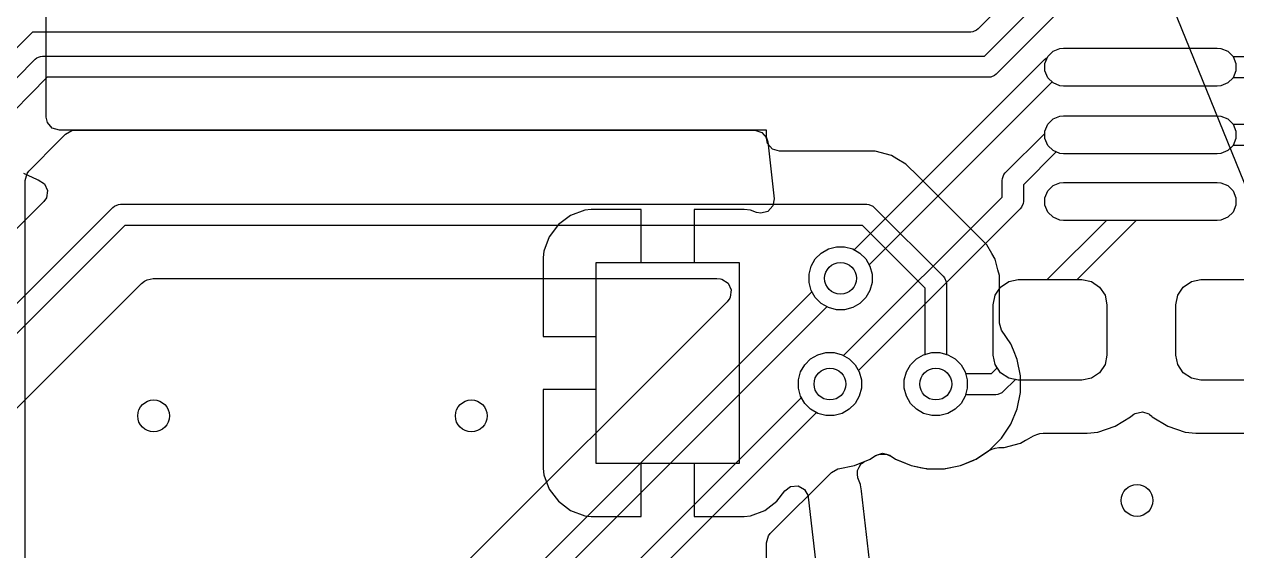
# Model space of a CAD drawing. Header units: millimetres. Extents: x 87.1 to 142.6, y -85.7 to -60.8.
# Drawn here: x 93.09 to 104.54, y -72.58 to -67.6 of the extents above; entities that cross this region are included whole.
import ezdxf

# ---------------------------------------------------------------- set-up
doc = ezdxf.new("R2010")
doc.units = ezdxf.units.MM
for name, color, linetype, true_color in [('B.Cu', 153, 'CONTINUOUS', 0x4d7fc4), ('F.Cu', 13, 'CONTINUOUS', 0xc83434), ('F.Mask', 201, 'CONTINUOUS', 0xd864ff), ('F.Paste', 253, 'CONTINUOUS', 0xb4a09a)]:
    doc.layers.add(name, color=color, linetype=linetype, true_color=true_color)

msp = doc.modelspace()

# ---------------------------------------------------------------- linework, layer by layer
at = {"layer": 'B.Cu', "linetype": 'CONTINUOUS'}
for p, q in [((93.3, -68.476), (93.3, -63.123387)), ((103.522576, -66.415515), (104.726724, -69.384287)), ((93.311206, -68.527511), (93.3, -68.476)), ((93.356961, -68.580315), (93.311206, -68.527511)), ((93.424, -68.6), (93.356961, -68.580315)), ((100.1, -68.6), (93.424, -68.6)), ((100.1, -68.6755), (100.1, -68.6)), ((100.111206, -68.727011), (100.1, -68.6755)), ((100.156961, -68.779815), (100.111206, -68.727011)), ((100.224, -68.7995), (100.156961, -68.779815)), ((100.96186, -68.7995), (100.224, -68.7995)), ((100.961876, -68.799499), (100.96186, -68.7995)), ((100.969472, -68.799499), (100.961876, -68.799499)), ((101.127586, -68.799499), (100.969472, -68.799499)), ((101.280314, -68.840423), (101.127586, -68.799499)), ((101.330429, -68.869358), (101.280314, -68.840423)), ((101.330433, -68.869359), (101.330429, -68.869358)), ((101.330433, -68.86936), (101.330433, -68.869359)), ((101.417245, -68.91948), (101.330433, -68.86936)), ((101.417246, -68.919481), (101.417245, -68.91948)), ((101.536117, -69.038352), (101.417246, -68.919481)), ((93.083668, -69.005569), (93.125532, -69.024688)), ((93.125532, -69.024688), (93.214541, -69.065338)), ((101.536119, -69.038355), (101.536117, -69.038352)), ((102.064374, -69.56661), (101.536119, -69.038355)), ((93.214541, -69.065338), (93.22341, -69.067942)), ((93.22341, -69.067942), (93.28219, -69.105714)), ((93.28219, -69.105714), (93.311217, -69.169268)), ((93.301276, -69.238427), (93.276161, -69.274601)), ((93.311217, -69.169268), (93.301276, -69.238427)), ((93.276161, -69.274601), (89.897947, -72.652815)), ((90.028078, -73.230499), (93.92929, -69.329289)), ((93.92929, -69.329289), (93.944443, -69.316852)), ((93.944443, -69.316852), (93.980491, -69.301921)), ((93.980491, -69.301921), (94, -69.3)), ((94, -69.3), (101.048529, -69.3)), ((101.048529, -69.3), (101.068038, -69.301921)), ((101.068038, -69.301921), (101.104086, -69.316853)), ((101.104086, -69.316853), (101.11924, -69.329289)), ((101.11924, -69.329289), (101.770711, -69.98076)), ((94.041421, -69.5), (90.1695, -73.371921)), ((101.007107, -69.5), (94.041421, -69.5)), ((101.6, -70.092893), (101.007107, -69.5)), ((102.064385, -69.56662), (102.064374, -69.56661)), ((102.068715, -69.57095), (102.064385, -69.56662)), ((102.068716, -69.570951), (102.068715, -69.57095)), ((102.18052, -69.682755), (102.068716, -69.570951)), ((100.617372, -69.761994), (100.685195, -69.722836)), ((100.685195, -69.722836), (100.760842, -69.702567)), ((100.760842, -69.702567), (100.839158, -69.702567)), ((100.839158, -69.702567), (100.914805, -69.722836)), ((100.914805, -69.722836), (100.982628, -69.761994)), ((102.228871, -69.766503), (102.18052, -69.682755)), ((100.522836, -69.885195), (100.561994, -69.817372)), ((100.561994, -69.817372), (100.617372, -69.761994)), ((100.982628, -69.761994), (101.038006, -69.817372)), ((101.038006, -69.817372), (101.077164, -69.885195)), ((102.259577, -69.819686), (102.228871, -69.766503)), ((102.286766, -69.921158), (102.259577, -69.819686)), ((100.502567, -69.960842), (100.522836, -69.885195)), ((101.077164, -69.885195), (101.097433, -69.960842)), ((102.300499, -69.972412), (102.286766, -69.921157)), ((102.286766, -69.921157), (102.286766, -69.921158)), ((90.746458, -73.502775), (94.199812, -70.049423)), ((94.199812, -70.049423), (94.228062, -70.028275)), ((94.228062, -70.028275), (94.251154, -70.015667)), ((94.251154, -70.015667), (94.310579, -70.0005)), ((94.310579, -70.0005), (99.633073, -70.0005)), ((99.633073, -70.0005), (99.667687, -70.005476)), ((99.667687, -70.005476), (99.668, -70.005521)), ((99.668, -70.005521), (99.678853, -70.008707)), ((99.678853, -70.008707), (99.737634, -70.046477)), ((99.737634, -70.046477), (99.766663, -70.110031)), ((100.502567, -70.039158), (100.502567, -69.960842)), ((100.522836, -70.114805), (100.502567, -70.039158)), ((101.097433, -70.039158), (101.077164, -70.114805)), ((101.097433, -69.960842), (101.097433, -70.039158)), ((101.770711, -69.98076), (101.783147, -69.995914)), ((101.783147, -69.995914), (101.798079, -70.031962)), ((101.798079, -70.031962), (101.8, -70.051471)), ((101.8, -70.051471), (101.8, -70.718869)), ((102.3005, -69.972416), (102.300499, -69.972412)), ((102.3005, -70.420234), (102.3005, -69.972416)), ((91.928078, -78.730499), (100.530499, -70.128078)), ((99.753538, -70.186167), (99.728422, -70.222342)), ((99.756723, -70.179192), (99.753538, -70.186167)), ((99.756724, -70.17919), (99.756723, -70.179192)), ((99.766663, -70.110031), (99.756724, -70.17919)), ((100.530499, -70.128078), (100.522836, -70.114805)), ((101.038006, -70.182628), (100.982628, -70.238006)), ((101.077164, -70.114805), (101.038006, -70.182628)), ((101.6, -70.718869), (101.6, -70.092893)), ((99.728422, -70.222342), (91.797946, -78.152817)), ((100.671921, -70.2695), (92.0695, -78.871921)), ((100.685195, -70.277164), (100.671921, -70.2695)), ((100.760842, -70.297433), (100.685195, -70.277164)), ((100.839158, -70.297433), (100.760842, -70.297433)), ((100.914805, -70.277164), (100.839158, -70.297433)), ((100.982628, -70.238006), (100.914805, -70.277164)), ((102.30052, -70.422447), (102.3005, -70.420234)), ((102.321398, -70.489125), (102.30052, -70.422447)), ((102.40939, -70.620814), (102.321398, -70.489125)), ((102.409397, -70.620827), (102.40939, -70.620814)), ((102.433165, -70.67821), (102.409397, -70.620827)), ((100.517372, -70.761994), (100.585195, -70.722836)), ((100.585195, -70.722836), (100.660842, -70.702567)), ((100.660842, -70.702567), (100.739158, -70.702567)), ((100.739158, -70.702567), (100.814805, -70.722836)), ((100.814805, -70.722836), (100.882628, -70.761994)), ((101.517372, -70.761994), (101.585195, -70.722836)), ((101.585195, -70.722836), (101.6, -70.718869)), ((101.8, -70.718869), (101.814805, -70.722836)), ((101.814805, -70.722836), (101.882628, -70.761994)), ((102.469737, -70.766503), (102.433165, -70.67821)), ((100.422836, -70.885195), (100.461994, -70.817372)), ((100.461994, -70.817372), (100.517372, -70.761994)), ((100.882628, -70.761994), (100.938006, -70.817372)), ((100.938006, -70.817372), (100.977164, -70.885195)), ((101.422836, -70.885195), (101.461994, -70.817372)), ((101.461994, -70.817372), (101.517372, -70.761994)), ((101.882628, -70.761994), (101.938006, -70.817372)), ((101.938006, -70.817372), (101.977164, -70.885195)), ((102.469738, -70.76651), (102.469737, -70.766503)), ((102.500499, -70.921153), (102.469738, -70.76651)), ((100.402567, -70.960842), (100.422836, -70.885195)), ((100.402567, -71.039158), (100.402567, -70.960842)), ((100.977164, -70.885195), (100.997433, -70.960842)), ((100.997433, -70.960842), (100.997433, -71.039158)), ((101.402567, -70.960842), (101.422836, -70.885195)), ((101.402567, -71.039158), (101.402567, -70.960842)), ((101.977164, -70.885195), (101.997433, -70.960842)), ((101.997433, -70.960842), (101.997433, -71.039158)), ((102.5005, -70.921155), (102.500499, -70.921153)), ((102.5005, -70.921158), (102.5005, -70.921155)), ((102.5005, -71.078842), (102.5005, -70.921158)), ((100.422836, -71.114805), (100.402567, -71.039158)), ((100.997433, -71.039158), (100.977164, -71.114805)), ((101.422836, -71.114805), (101.402567, -71.039158)), ((101.997433, -71.039158), (101.977164, -71.114805)), ((102.469737, -71.233497), (102.5005, -71.078842)), ((92.058578, -79.5), (100.430499, -71.128079)), ((100.430499, -71.128079), (100.422836, -71.114805)), ((100.938006, -71.182628), (100.882628, -71.238006)), ((100.977164, -71.114805), (100.938006, -71.182628)), ((101.461994, -71.182628), (101.422836, -71.114805)), ((101.517372, -71.238006), (101.461994, -71.182628)), ((101.938006, -71.182628), (101.882628, -71.238006)), ((101.977164, -71.114805), (101.938006, -71.182628)), ((100.57192, -71.2695), (92.170711, -79.670711)), ((100.585195, -71.277164), (100.57192, -71.2695)), ((100.660842, -71.297433), (100.585195, -71.277164)), ((100.739158, -71.297433), (100.660842, -71.297433)), ((100.814805, -71.277164), (100.739158, -71.297433)), ((100.882628, -71.238006), (100.814805, -71.277164)), ((101.585195, -71.277164), (101.517372, -71.238006)), ((101.660842, -71.297433), (101.585195, -71.277164)), ((101.739158, -71.297433), (101.660842, -71.297433)), ((101.814805, -71.277164), (101.739158, -71.297433)), ((101.882628, -71.238006), (101.814805, -71.277164)), ((102.409394, -71.379179), (102.469737, -71.233497)), ((102.321789, -71.510289), (102.409394, -71.379179)), ((102.210289, -71.621789), (102.321789, -71.510289)), ((101.079179, -71.709394), (101.13111, -71.674694)), ((101.13111, -71.674694), (101.197785, -71.653816)), ((101.197785, -71.653816), (101.265165, -71.6723)), ((101.265165, -71.6723), (101.268863, -71.674676)), ((101.268863, -71.674676), (101.320821, -71.709394)), ((102.079179, -71.709394), (102.210289, -71.621789)), ((100.778842, -71.8005), (100.933497, -71.769737)), ((100.933497, -71.769737), (101.079179, -71.709394)), ((101.320821, -71.709394), (101.320823, -71.709395)), ((101.320823, -71.709395), (101.320825, -71.709396)), ((101.320825, -71.709396), (101.466498, -71.769735)), ((101.466498, -71.769735), (101.466503, -71.769737)), ((101.466503, -71.769737), (101.621153, -71.800499)), ((101.778845, -71.800499), (101.933497, -71.769737)), ((101.933497, -71.769737), (102.079179, -71.709394)), ((100.136315, -72.41292), (100.714664, -71.834571)), ((100.714664, -71.834571), (100.775985, -71.801088)), ((100.775985, -71.801088), (100.778152, -71.800637)), ((100.778152, -71.800637), (100.778841, -71.8005)), ((100.778841, -71.8005), (100.778842, -71.8005)), ((101.621153, -71.800499), (101.621156, -71.8005)), ((101.621156, -71.8005), (101.621158, -71.8005)), ((101.621158, -71.8005), (101.778844, -71.8005)), ((101.778844, -71.8005), (101.778845, -71.800499)), ((100.1, -72.500597), (100.119685, -72.433558)), ((100.119685, -72.433558), (100.136315, -72.41292)), ((100.1, -74.076), (100.1, -72.500597))]:
    msp.add_line(p, q, dxfattribs=at)
at = {"layer": 'B.Cu'}
for centre in [(100.8, -70), (100.7, -71), (101.7, -71), (94.313415, -71.299999), (97.313415, -71.299999), (103.6, -72.1)]:
    msp.add_circle(centre, 0.15, dxfattribs=at)
at = {"layer": 'F.Cu', "linetype": 'CONTINUOUS'}
for p, q in [((102.844429, -66.898669), (102.100065, -67.643034)), ((102.158578, -67.9), (102.737716, -67.320861)), ((102.814959, -67.526462), (102.270711, -68.070711)), ((102.084911, -67.65547), (102.048863, -67.670402)), ((102.100065, -67.643034), (102.084911, -67.65547)), ((93.169098, -67.672323), (90.691967, -70.149454)), ((102.029354, -67.672323), (93.169098, -67.672323)), ((102.048863, -67.670402), (102.029354, -67.672323)), ((102.757335, -67.903497), (102.806997, -67.853835)), ((102.806997, -67.853835), (102.871884, -67.826959)), ((102.871884, -67.826959), (102.907, -67.8235)), ((102.907, -67.8235), (104.357, -67.8235)), ((104.357, -67.8235), (104.392116, -67.826959)), ((104.392116, -67.826959), (104.457003, -67.853835)), ((104.457003, -67.853835), (104.506665, -67.903497)), ((90.92876, -70.229823), (93.194446, -67.929823)), ((93.194446, -67.929823), (93.209506, -67.917272)), ((93.209506, -67.917272), (93.209859, -67.917122)), ((93.209859, -67.917122), (93.210129, -67.916853)), ((93.210129, -67.916853), (93.227818, -67.909525)), ((93.227818, -67.909525), (93.245441, -67.902071)), ((93.245441, -67.902071), (93.245821, -67.902068)), ((93.245821, -67.902068), (93.246177, -67.901921)), ((93.246177, -67.901921), (93.265686, -67.9)), ((93.265686, -67.9), (102.158578, -67.9)), ((100.928078, -69.730499), (102.725789, -67.93279)), ((102.725789, -67.93279), (102.740942, -67.920353)), ((102.740942, -67.920353), (102.752302, -67.915647)), ((102.752302, -67.915647), (102.757335, -67.903497)), ((104.506665, -67.903497), (104.506666, -67.9035)), ((104.506666, -67.9035), (104.705078, -67.9035)), ((93.307548, -68.1), (91.098927, -70.34207)), ((102.2, -68.1), (93.307548, -68.1)), ((102.219509, -68.098079), (102.2, -68.1)), ((102.255557, -68.083147), (102.219509, -68.098079)), ((102.270711, -68.070711), (102.255557, -68.083147)), ((104.506665, -68.103503), (104.457003, -68.153165)), ((104.506666, -68.1035), (104.506665, -68.103503)), ((104.7465, -68.1035), (104.506666, -68.1035)), ((102.797626, -68.143794), (101.0695, -69.871921)), ((102.806997, -68.153165), (102.797626, -68.143794)), ((102.871884, -68.180041), (102.806997, -68.153165)), ((102.907, -68.1835), (102.871884, -68.180041)), ((104.357, -68.1835), (102.907, -68.1835)), ((104.392116, -68.180041), (104.357, -68.1835)), ((104.457003, -68.153165), (104.392116, -68.180041)), ((102.806997, -68.493835), (102.871884, -68.466959)), ((102.871884, -68.466959), (102.907, -68.4635)), ((102.907, -68.4635), (104.357, -68.4635)), ((104.357, -68.4635), (104.392116, -68.466959)), ((104.392116, -68.466959), (104.457003, -68.493835)), ((102.730459, -68.608384), (102.757335, -68.543497)), ((102.757335, -68.543497), (102.806997, -68.493835)), ((104.457003, -68.493835), (104.506665, -68.543497)), ((104.506665, -68.543497), (104.506666, -68.5435)), ((104.506666, -68.5435), (104.940078, -68.5435)), ((93.135655, -68.98769), (93.426654, -68.692283)), ((93.426654, -68.692283), (93.480641, -68.63748)), ((93.480641, -68.63748), (93.541711, -68.603535)), ((93.541711, -68.603535), (93.568979, -68.6005)), ((93.568979, -68.6005), (99.989393, -68.6005)), ((99.989393, -68.6005), (100.056432, -68.620185)), ((100.056432, -68.620185), (100.102187, -68.672989)), ((100.102187, -68.672989), (100.112595, -68.710451)), ((102.356289, -69.003966), (102.730459, -68.629796)), ((102.730459, -68.629796), (102.730459, -68.608384)), ((100.112595, -68.710451), (100.173843, -69.247554)), ((102.837357, -68.80574), (102.527, -69.116098)), ((102.871884, -68.820041), (102.837357, -68.80574)), ((104.457003, -68.793165), (104.392116, -68.820041)), ((104.506665, -68.743503), (104.457003, -68.793165)), ((104.506666, -68.7435), (104.506665, -68.743503)), ((104.9815, -68.7435), (104.506666, -68.7435)), ((102.907, -68.8235), (102.871884, -68.820041)), ((104.357, -68.8235), (102.907, -68.8235)), ((104.392116, -68.820041), (104.357, -68.8235)), ((93.1, -69.074702), (93.119685, -69.007663)), ((93.119685, -69.007663), (93.135655, -68.98769)), ((102.328921, -69.055168), (102.343853, -69.01912)), ((102.343853, -69.01912), (102.356289, -69.003966)), ((93.1, -69.802155), (93.1, -69.074702)), ((102.327, -69.074677), (102.328921, -69.055168)), ((102.327, -69.231578), (102.327, -69.074677)), ((102.527, -69.116098), (102.527, -69.273)), ((102.757335, -69.173497), (102.806997, -69.123835)), ((102.806997, -69.123835), (102.871884, -69.096959)), ((102.871884, -69.096959), (102.907, -69.0935)), ((102.907, -69.0935), (104.357, -69.0935)), ((104.357, -69.0935), (104.392116, -69.096959)), ((104.392116, -69.096959), (104.457003, -69.123835)), ((104.457003, -69.123835), (104.506665, -69.173497)), ((100.173843, -69.247554), (100.16188, -69.316392)), ((100.828078, -70.730499), (102.327, -69.231578)), ((102.730459, -69.238384), (102.757335, -69.173497)), ((102.730459, -69.308616), (102.730459, -69.238384)), ((104.506665, -69.173497), (104.533541, -69.238384)), ((104.533541, -69.238384), (104.533541, -69.308616)), ((98.38522, -69.356403), (98.250513, -69.406645)), ((98.385227, -69.356401), (98.38522, -69.356403)), ((98.444755, -69.35), (98.385227, -69.356401)), ((98.9176, -69.35), (98.444755, -69.35)), ((98.9176, -69.85), (98.9176, -69.35)), ((99.890444, -69.35), (99.4176, -69.35)), ((99.4176, -69.35), (99.4176, -69.85)), ((99.949972, -69.356401), (99.890444, -69.35)), ((99.94998, -69.356403), (99.949972, -69.356401)), ((100.007308, -69.377785), (99.94998, -69.356403)), ((100.047014, -69.38555), (100.007308, -69.377785)), ((100.1146, -69.367835), (100.047014, -69.38555)), ((100.16188, -69.316392), (100.1146, -69.367835)), ((102.497711, -69.343711), (100.9695, -70.871921)), ((102.510147, -69.328557), (102.497711, -69.343711)), ((102.525079, -69.292509), (102.510147, -69.328557)), ((102.527, -69.273), (102.525079, -69.292509)), ((102.757335, -69.373503), (102.730459, -69.308616)), ((102.806997, -69.423165), (102.757335, -69.373503)), ((104.506665, -69.373503), (104.457003, -69.423165)), ((104.533541, -69.308616), (104.506665, -69.373503)), ((98.135409, -69.492812), (98.049249, -69.607906)), ((98.135412, -69.492809), (98.135409, -69.492812)), ((98.250506, -69.406649), (98.135412, -69.492809)), ((98.250513, -69.406645), (98.250506, -69.406649)), ((102.751578, -70.0125), (103.310578, -69.4535)), ((102.871884, -69.450041), (102.806997, -69.423165)), ((102.907, -69.4535), (102.871884, -69.450041)), ((103.310578, -69.4535), (102.907, -69.4535)), ((103.593422, -69.4535), (103.034422, -70.0125)), ((104.357, -69.4535), (103.593422, -69.4535)), ((104.392116, -69.450041), (104.357, -69.4535)), ((104.457003, -69.423165), (104.392116, -69.450041)), ((98.049245, -69.607913), (97.999003, -69.74262)), ((98.049249, -69.607906), (98.049245, -69.607913)), ((100.617372, -69.761994), (100.685195, -69.722836)), ((100.685195, -69.722836), (100.760842, -69.702567)), ((100.760842, -69.702567), (100.839158, -69.702567)), ((100.839158, -69.702567), (100.914805, -69.722836)), ((100.914805, -69.722836), (100.928078, -69.730499)), ((93.1, -71.797844), (93.1, -69.802155)), ((97.999001, -69.742627), (97.9926, -69.802155)), ((97.9926, -69.802155), (97.9926, -70.55)), ((97.999003, -69.74262), (97.999001, -69.742627)), ((100.522836, -69.885195), (100.561994, -69.817372)), ((100.561994, -69.817372), (100.617372, -69.761994)), ((98.4926, -70.55), (98.4926, -69.85)), ((98.4926, -69.85), (98.9176, -69.85)), ((99.4176, -69.85), (99.8426, -69.85)), ((99.8426, -69.85), (99.8426, -71.75)), ((100.502567, -69.960842), (100.522836, -69.885195)), ((101.0695, -69.871921), (101.077164, -69.885195)), ((101.077164, -69.885195), (101.097433, -69.960842)), ((100.502567, -70.039158), (100.502567, -69.960842)), ((100.522836, -70.114805), (100.502567, -70.039158)), ((101.097433, -70.039158), (101.077164, -70.114805)), ((101.097433, -69.960842), (101.097433, -70.039158)), ((102.311062, -70.082062), (102.388113, -70.030579)), ((102.388113, -70.030579), (102.479, -70.0125)), ((102.479, -70.0125), (102.751578, -70.0125)), ((103.034422, -70.0125), (103.079, -70.0125)), ((103.079, -70.0125), (103.169887, -70.030579)), ((103.169887, -70.030579), (103.246938, -70.082062)), ((104.036062, -70.082062), (104.113113, -70.030579)), ((104.113113, -70.030579), (104.204, -70.0125)), ((104.204, -70.0125), (104.804, -70.0125)), ((100.561994, -70.182628), (100.522836, -70.114805)), ((100.617372, -70.238006), (100.561994, -70.182628)), ((101.038006, -70.182628), (100.982628, -70.238006)), ((101.077164, -70.114805), (101.038006, -70.182628)), ((102.2415, -70.25), (102.259579, -70.159113)), ((102.259579, -70.159113), (102.311062, -70.082062)), ((103.246938, -70.082062), (103.298421, -70.159113)), ((103.298421, -70.159113), (103.3165, -70.25)), ((103.9665, -70.25), (103.984579, -70.159113)), ((103.984579, -70.159113), (104.036062, -70.082062)), ((100.685195, -70.277164), (100.617372, -70.238006)), ((100.760842, -70.297433), (100.685195, -70.277164)), ((100.839158, -70.297433), (100.760842, -70.297433)), ((100.914805, -70.277164), (100.839158, -70.297433)), ((100.982628, -70.238006), (100.914805, -70.277164)), ((102.2415, -70.725), (102.2415, -70.25)), ((103.3165, -70.25), (103.3165, -70.725)), ((103.9665, -70.725), (103.9665, -70.25)), ((97.9926, -70.55), (98.4926, -70.55)), ((100.517372, -70.761994), (100.585195, -70.722836)), ((100.585195, -70.722836), (100.660842, -70.702567)), ((100.660842, -70.702567), (100.739158, -70.702567)), ((100.739158, -70.702567), (100.814805, -70.722836)), ((100.814805, -70.722836), (100.828078, -70.730499)), ((101.517372, -70.761994), (101.585195, -70.722836)), ((101.585195, -70.722836), (101.660842, -70.702567)), ((101.660842, -70.702567), (101.739158, -70.702567)), ((101.739158, -70.702567), (101.814805, -70.722836)), ((101.814805, -70.722836), (101.882628, -70.761994)), ((102.259579, -70.815887), (102.2415, -70.725)), ((103.3165, -70.725), (103.298421, -70.815887)), ((103.984579, -70.815887), (103.9665, -70.725)), ((100.422836, -70.885195), (100.461994, -70.817372)), ((100.461994, -70.817372), (100.517372, -70.761994)), ((100.9695, -70.871921), (100.977164, -70.885195)), ((101.422836, -70.885195), (101.461994, -70.817372)), ((101.461994, -70.817372), (101.517372, -70.761994)), ((101.882628, -70.761994), (101.938006, -70.817372)), ((101.938006, -70.817372), (101.977164, -70.885195)), ((102.225078, -70.9), (102.27945, -70.845627)), ((102.27945, -70.845627), (102.259579, -70.815887)), ((103.298421, -70.815887), (103.246938, -70.892938)), ((104.036062, -70.892938), (103.984579, -70.815887)), ((100.402567, -70.960842), (100.422836, -70.885195)), ((100.402567, -71.039158), (100.402567, -70.960842)), ((100.977164, -70.885195), (100.997433, -70.960842)), ((100.997433, -70.960842), (100.997433, -71.039158)), ((101.402567, -70.960842), (101.422836, -70.885195)), ((101.402567, -71.039158), (101.402567, -70.960842)), ((101.977164, -70.885195), (101.981131, -70.9)), ((101.981131, -70.9), (102.225078, -70.9)), ((102.450992, -70.956928), (102.337211, -71.070711)), ((102.479, -70.9625), (102.450992, -70.956928)), ((103.079, -70.9625), (102.479, -70.9625)), ((103.169887, -70.944421), (103.079, -70.9625)), ((103.246938, -70.892938), (103.169887, -70.944421)), ((104.113113, -70.944421), (104.036062, -70.892938)), ((104.204, -70.9625), (104.113113, -70.944421)), ((104.804, -70.9625), (104.204, -70.9625)), ((98.4926, -71.05), (97.9926, -71.05)), ((97.9926, -71.05), (97.9926, -71.797844)), ((98.4926, -71.75), (98.4926, -71.05)), ((100.422836, -71.114805), (100.402567, -71.039158)), ((100.997433, -71.039158), (100.977164, -71.114805)), ((101.422836, -71.114805), (101.402567, -71.039158)), ((101.981131, -71.1), (101.977164, -71.114805)), ((102.2665, -71.1), (101.981131, -71.1)), ((102.286009, -71.098079), (102.2665, -71.1)), ((102.322057, -71.083147), (102.286009, -71.098079)), ((102.337211, -71.070711), (102.322057, -71.083147)), ((100.461994, -71.182628), (100.422836, -71.114805)), ((100.517372, -71.238006), (100.461994, -71.182628)), ((100.938006, -71.182628), (100.882628, -71.238006)), ((100.977164, -71.114805), (100.938006, -71.182628)), ((101.461994, -71.182628), (101.422836, -71.114805)), ((101.517372, -71.238006), (101.461994, -71.182628)), ((101.938006, -71.182628), (101.882628, -71.238006)), ((101.977164, -71.114805), (101.938006, -71.182628)), ((100.585195, -71.277164), (100.517372, -71.238006)), ((100.660842, -71.297433), (100.585195, -71.277164)), ((100.739158, -71.297433), (100.660842, -71.297433)), ((100.814805, -71.277164), (100.739158, -71.297433)), ((100.882628, -71.238006), (100.814805, -71.277164)), ((101.585195, -71.277164), (101.517372, -71.238006)), ((101.660842, -71.297433), (101.585195, -71.277164)), ((101.739158, -71.297433), (101.660842, -71.297433)), ((101.814805, -71.277164), (101.739158, -71.297433)), ((101.882628, -71.238006), (101.814805, -71.277164)), ((103.393016, -71.398408), (103.53985, -71.30784)), ((103.53985, -71.30784), (103.541215, -71.306474)), ((103.541215, -71.306474), (103.569464, -71.285327)), ((103.569464, -71.285327), (103.583188, -71.277833)), ((103.583188, -71.277833), (103.651446, -71.262982)), ((103.651446, -71.262982), (103.653256, -71.263111)), ((103.653256, -71.263111), (103.711453, -71.282477)), ((103.711453, -71.282477), (103.717971, -71.286666)), ((103.717971, -71.286666), (103.738606, -71.303296)), ((103.738606, -71.303296), (103.74315, -71.30784)), ((103.74315, -71.30784), (103.889984, -71.398408)), ((103.229253, -71.452674), (103.393016, -71.398408)), ((103.889984, -71.398408), (104.053747, -71.452674)), ((102.345557, -71.600501), (102.498285, -71.559577)), ((102.498285, -71.559577), (102.548404, -71.530639)), ((102.548404, -71.530639), (102.556864, -71.525755)), ((102.556864, -71.525755), (102.622662, -71.487767)), ((102.622662, -71.487767), (102.652551, -71.475387)), ((102.652551, -71.475387), (102.683025, -71.467222)), ((102.683025, -71.467222), (102.715114, -71.462999)), ((102.715114, -71.462999), (103.12817, -71.462999)), ((103.12817, -71.462999), (103.128176, -71.462999)), ((103.128176, -71.462999), (103.229253, -71.452674)), ((104.053747, -71.452674), (104.154823, -71.463)), ((104.154823, -71.463), (104.853176, -71.462999)), ((101.131922, -71.677117), (101.148118, -71.669368)), ((101.148118, -71.669368), (101.163042, -71.664694)), ((101.163042, -71.664694), (101.232889, -71.663446)), ((101.232889, -71.663446), (101.246025, -71.667049)), ((101.246025, -71.667049), (101.282112, -71.683529)), ((102.099674, -71.695699), (102.19606, -71.631296)), ((102.19606, -71.631296), (102.227883, -71.616072)), ((102.227883, -71.616072), (102.251804, -71.608582)), ((102.251804, -71.608582), (102.259526, -71.606165)), ((102.259526, -71.606165), (102.296575, -71.600501)), ((102.296575, -71.600501), (102.345554, -71.600501)), ((102.345554, -71.600501), (102.345557, -71.600501)), ((98.9176, -71.75), (98.4926, -71.75)), ((98.9176, -72.25), (98.9176, -71.75)), ((99.8426, -71.75), (99.4176, -71.75)), ((99.4176, -71.75), (99.4176, -72.25)), ((100.959382, -71.815195), (100.97615, -71.785452)), ((100.97615, -71.785452), (100.992498, -71.755514)), ((100.992498, -71.755514), (100.993408, -71.754842)), ((100.993408, -71.754842), (100.993696, -71.754332)), ((100.993696, -71.754332), (100.997435, -71.751869)), ((100.997435, -71.751869), (101.022235, -71.733567)), ((101.022235, -71.733567), (101.027362, -71.730857)), ((101.027362, -71.730857), (101.079179, -71.709394)), ((101.079179, -71.709394), (101.121601, -71.681047)), ((101.121601, -71.681047), (101.127233, -71.678071)), ((101.127233, -71.678071), (101.131922, -71.677117)), ((101.282112, -71.683529), (101.320821, -71.709394)), ((101.320821, -71.709394), (101.320823, -71.709395)), ((101.320823, -71.709395), (101.320825, -71.709396)), ((101.320825, -71.709396), (101.358823, -71.725135)), ((101.358823, -71.725135), (101.466503, -71.769737)), ((101.466503, -71.769737), (101.466505, -71.769737)), ((101.466505, -71.769737), (101.46651, -71.769739)), ((101.46651, -71.769739), (101.568175, -71.789961)), ((101.568175, -71.789961), (101.585967, -71.7935)), ((101.790814, -71.798118), (101.933497, -71.769737)), ((101.933497, -71.769737), (102.051133, -71.721011)), ((102.051133, -71.721011), (102.079172, -71.709397)), ((102.079172, -71.709396), (102.079179, -71.709394)), ((102.079172, -71.709397), (102.079172, -71.709396)), ((102.079179, -71.709394), (102.079182, -71.709391)), ((102.079182, -71.709391), (102.081495, -71.708434)), ((102.081495, -71.708434), (102.081496, -71.708433)), ((102.081496, -71.708433), (102.09079, -71.704584)), ((102.09079, -71.704584), (102.099674, -71.695699)), ((93.1, -75.772155), (93.1, -71.797844)), ((97.9926, -71.797844), (97.999001, -71.857372)), ((97.999001, -71.857372), (97.999003, -71.857379)), ((97.999003, -71.857379), (98.049245, -71.992086)), ((100.959013, -71.816838), (100.959432, -71.816069)), ((100.961448, -71.850899), (100.959013, -71.816838)), ((100.959432, -71.816069), (100.959382, -71.815195)), ((100.96342, -71.884948), (100.961448, -71.850899)), ((100.963934, -71.885655), (100.96342, -71.884948)), ((100.963996, -71.886528), (100.963934, -71.885655)), ((100.98755, -71.949679), (100.963996, -71.886528)), ((101.585967, -71.7935), (101.607956, -71.797874)), ((101.607956, -71.797874), (101.613512, -71.798979)), ((101.613512, -71.798979), (101.616247, -71.799703)), ((101.616247, -71.799703), (101.621155, -71.8005)), ((101.621155, -71.8005), (101.778844, -71.8005)), ((101.778844, -71.8005), (101.782964, -71.8005)), ((101.782964, -71.8005), (101.790814, -71.798118)), ((98.049245, -71.992086), (98.049249, -71.992093)), ((98.049249, -71.992093), (98.135409, -72.107187)), ((100.199786, -72.10719), (100.273167, -72.009168)), ((100.273167, -72.009168), (100.329101, -71.967297)), ((100.329101, -71.967297), (100.398793, -71.962313)), ((100.398793, -71.962313), (100.460116, -71.995798)), ((100.460116, -71.995798), (100.4936, -72.057122)), ((100.992323, -71.974623), (100.98755, -71.949679)), ((100.994359, -71.986931), (100.992323, -71.974623)), ((100.997881, -72.012157), (100.994359, -71.986931)), ((101.283891, -74.520251), (100.997881, -72.012157)), ((98.135409, -72.107187), (98.135412, -72.10719)), ((98.135412, -72.10719), (98.250506, -72.19335)), ((100.084693, -72.19335), (100.199786, -72.10719)), ((100.4936, -72.057122), (100.495636, -72.06943)), ((100.495636, -72.06943), (101.123702, -77.577091)), ((98.250506, -72.19335), (98.250513, -72.193354)), ((98.250513, -72.193354), (98.38522, -72.243596)), ((98.38522, -72.243596), (98.385227, -72.243598)), ((98.385227, -72.243598), (98.444755, -72.249999)), ((99.890444, -72.249999), (99.949972, -72.243598)), ((99.949972, -72.243598), (99.949979, -72.243596)), ((99.949979, -72.243596), (100.084686, -72.193354)), ((100.084686, -72.193354), (100.084693, -72.19335)), ((98.444755, -72.249999), (98.444772, -72.25)), ((98.444772, -72.25), (98.9176, -72.25)), ((99.4176, -72.25), (99.890428, -72.25)), ((99.890428, -72.25), (99.890444, -72.249999))]:
    msp.add_line(p, q, dxfattribs=at)
at = {"layer": 'F.Cu'}
for centre in [(100.8, -70), (100.7, -71), (101.7, -71), (94.313415, -71.299999), (97.313415, -71.299999), (103.6, -72.1)]:
    msp.add_circle(centre, 0.15, dxfattribs=at)
at = {"layer": 'F.Mask', "linetype": 'CONTINUOUS'}
for p, q in [((102.757335, -67.903497), (102.806997, -67.853835)), ((102.806997, -67.853835), (102.871884, -67.826959)), ((102.871884, -67.826959), (102.907, -67.8235)), ((102.907, -67.8235), (104.357, -67.8235)), ((104.357, -67.8235), (104.392116, -67.826959)), ((104.392116, -67.826959), (104.457003, -67.853835)), ((104.457003, -67.853835), (104.506665, -67.903497)), ((102.730459, -67.968384), (102.757335, -67.903497)), ((102.730459, -68.038616), (102.730459, -67.968384)), ((104.506665, -67.903497), (104.533541, -67.968384)), ((104.533541, -67.968384), (104.533541, -68.038616)), ((102.757335, -68.103503), (102.730459, -68.038616)), ((102.806997, -68.153165), (102.757335, -68.103503)), ((104.506665, -68.103503), (104.457003, -68.153165)), ((104.533541, -68.038616), (104.506665, -68.103503)), ((102.871884, -68.180041), (102.806997, -68.153165)), ((102.907, -68.1835), (102.871884, -68.180041)), ((104.357, -68.1835), (102.907, -68.1835)), ((104.392116, -68.180041), (104.357, -68.1835)), ((104.457003, -68.153165), (104.392116, -68.180041)), ((102.806997, -68.493835), (102.871884, -68.466959)), ((102.871884, -68.466959), (102.907, -68.4635)), ((102.907, -68.4635), (104.357, -68.4635)), ((104.357, -68.4635), (104.392116, -68.466959)), ((104.392116, -68.466959), (104.457003, -68.493835)), ((102.730459, -68.608384), (102.757335, -68.543497)), ((102.757335, -68.543497), (102.806997, -68.493835)), ((104.457003, -68.493835), (104.506665, -68.543497)), ((104.506665, -68.543497), (104.533541, -68.608384)), ((102.730459, -68.678616), (102.730459, -68.608384)), ((102.757335, -68.743503), (102.730459, -68.678616)), ((104.533541, -68.678616), (104.506665, -68.743503)), ((104.533541, -68.608384), (104.533541, -68.678616)), ((102.806997, -68.793165), (102.757335, -68.743503)), ((102.871884, -68.820041), (102.806997, -68.793165)), ((104.457003, -68.793165), (104.392116, -68.820041)), ((104.506665, -68.743503), (104.457003, -68.793165)), ((102.907, -68.8235), (102.871884, -68.820041)), ((104.357, -68.8235), (102.907, -68.8235)), ((104.392116, -68.820041), (104.357, -68.8235)), ((102.757335, -69.173497), (102.806997, -69.123835)), ((102.806997, -69.123835), (102.871884, -69.096959)), ((102.871884, -69.096959), (102.907, -69.0935)), ((102.907, -69.0935), (104.357, -69.0935)), ((104.357, -69.0935), (104.392116, -69.096959)), ((104.392116, -69.096959), (104.457003, -69.123835)), ((104.457003, -69.123835), (104.506665, -69.173497)), ((102.730459, -69.238384), (102.757335, -69.173497)), ((102.730459, -69.308616), (102.730459, -69.238384)), ((104.506665, -69.173497), (104.533541, -69.238384)), ((104.533541, -69.238384), (104.533541, -69.308616)), ((102.757335, -69.373503), (102.730459, -69.308616)), ((102.806997, -69.423165), (102.757335, -69.373503)), ((104.506665, -69.373503), (104.457003, -69.423165)), ((104.533541, -69.308616), (104.506665, -69.373503)), ((102.871884, -69.450041), (102.806997, -69.423165)), ((102.907, -69.4535), (102.871884, -69.450041)), ((104.357, -69.4535), (102.907, -69.4535)), ((104.392116, -69.450041), (104.357, -69.4535)), ((104.457003, -69.423165), (104.392116, -69.450041)), ((98.4926, -71.75), (98.4926, -69.85)), ((98.4926, -69.85), (99.8426, -69.85)), ((99.8426, -69.85), (99.8426, -71.75)), ((102.311062, -70.082062), (102.388113, -70.030579)), ((102.388113, -70.030579), (102.479, -70.0125)), ((102.479, -70.0125), (103.079, -70.0125)), ((103.079, -70.0125), (103.169887, -70.030579)), ((103.169887, -70.030579), (103.246938, -70.082062)), ((104.036062, -70.082062), (104.113113, -70.030579)), ((104.113113, -70.030579), (104.204, -70.0125)), ((104.204, -70.0125), (104.804, -70.0125)), ((102.2415, -70.25), (102.259579, -70.159113)), ((102.259579, -70.159113), (102.311062, -70.082062)), ((103.246938, -70.082062), (103.298421, -70.159113)), ((103.298421, -70.159113), (103.3165, -70.25)), ((103.9665, -70.25), (103.984579, -70.159113)), ((103.984579, -70.159113), (104.036062, -70.082062)), ((102.2415, -70.725), (102.2415, -70.25)), ((103.3165, -70.25), (103.3165, -70.725)), ((103.9665, -70.725), (103.9665, -70.25)), ((102.259579, -70.815887), (102.2415, -70.725)), ((103.3165, -70.725), (103.298421, -70.815887)), ((103.984579, -70.815887), (103.9665, -70.725)), ((102.311062, -70.892938), (102.259579, -70.815887)), ((103.298421, -70.815887), (103.246938, -70.892938)), ((104.036062, -70.892938), (103.984579, -70.815887)), ((102.388113, -70.944421), (102.311062, -70.892938)), ((102.479, -70.9625), (102.388113, -70.944421)), ((103.079, -70.9625), (102.479, -70.9625)), ((103.169887, -70.944421), (103.079, -70.9625)), ((103.246938, -70.892938), (103.169887, -70.944421)), ((104.113113, -70.944421), (104.036062, -70.892938)), ((104.204, -70.9625), (104.113113, -70.944421)), ((104.804, -70.9625), (104.204, -70.9625)), ((99.8426, -71.75), (98.4926, -71.75))]:
    msp.add_line(p, q, dxfattribs=at)
at = {"layer": 'F.Paste', "linetype": 'CONTINUOUS'}
for p, q in [((102.757335, -67.903497), (102.806997, -67.853835)), ((102.806997, -67.853835), (102.871884, -67.826959)), ((102.871884, -67.826959), (102.907, -67.8235)), ((102.907, -67.8235), (104.357, -67.8235)), ((104.357, -67.8235), (104.392116, -67.826959)), ((104.392116, -67.826959), (104.457003, -67.853835)), ((104.457003, -67.853835), (104.506665, -67.903497)), ((102.730459, -67.968384), (102.757335, -67.903497)), ((102.730459, -68.038616), (102.730459, -67.968384)), ((104.506665, -67.903497), (104.533541, -67.968384)), ((104.533541, -67.968384), (104.533541, -68.038616)), ((102.757335, -68.103503), (102.730459, -68.038616)), ((102.806997, -68.153165), (102.757335, -68.103503)), ((104.506665, -68.103503), (104.457003, -68.153165)), ((104.533541, -68.038616), (104.506665, -68.103503)), ((102.871884, -68.180041), (102.806997, -68.153165)), ((102.907, -68.1835), (102.871884, -68.180041)), ((104.357, -68.1835), (102.907, -68.1835)), ((104.392116, -68.180041), (104.357, -68.1835)), ((104.457003, -68.153165), (104.392116, -68.180041)), ((102.806997, -68.493835), (102.871884, -68.466959)), ((102.871884, -68.466959), (102.907, -68.4635)), ((102.907, -68.4635), (104.357, -68.4635)), ((104.357, -68.4635), (104.392116, -68.466959)), ((104.392116, -68.466959), (104.457003, -68.493835)), ((102.730459, -68.608384), (102.757335, -68.543497)), ((102.757335, -68.543497), (102.806997, -68.493835)), ((104.457003, -68.493835), (104.506665, -68.543497)), ((104.506665, -68.543497), (104.533541, -68.608384)), ((102.730459, -68.678616), (102.730459, -68.608384)), ((102.757335, -68.743503), (102.730459, -68.678616)), ((104.533541, -68.678616), (104.506665, -68.743503)), ((104.533541, -68.608384), (104.533541, -68.678616)), ((102.806997, -68.793165), (102.757335, -68.743503)), ((102.871884, -68.820041), (102.806997, -68.793165)), ((104.457003, -68.793165), (104.392116, -68.820041)), ((104.506665, -68.743503), (104.457003, -68.793165)), ((102.907, -68.8235), (102.871884, -68.820041)), ((104.357, -68.8235), (102.907, -68.8235)), ((104.392116, -68.820041), (104.357, -68.8235)), ((102.757335, -69.173497), (102.806997, -69.123835)), ((102.806997, -69.123835), (102.871884, -69.096959)), ((102.871884, -69.096959), (102.907, -69.0935)), ((102.907, -69.0935), (104.357, -69.0935)), ((104.357, -69.0935), (104.392116, -69.096959)), ((104.392116, -69.096959), (104.457003, -69.123835)), ((104.457003, -69.123835), (104.506665, -69.173497)), ((102.730459, -69.238384), (102.757335, -69.173497)), ((102.730459, -69.308616), (102.730459, -69.238384)), ((104.506665, -69.173497), (104.533541, -69.238384)), ((104.533541, -69.238384), (104.533541, -69.308616)), ((102.757335, -69.373503), (102.730459, -69.308616)), ((102.806997, -69.423165), (102.757335, -69.373503)), ((104.506665, -69.373503), (104.457003, -69.423165)), ((104.533541, -69.308616), (104.506665, -69.373503)), ((102.871884, -69.450041), (102.806997, -69.423165)), ((102.907, -69.4535), (102.871884, -69.450041)), ((104.357, -69.4535), (102.907, -69.4535)), ((104.392116, -69.450041), (104.357, -69.4535)), ((104.457003, -69.423165), (104.392116, -69.450041)), ((98.4926, -71.75), (98.4926, -69.85)), ((98.4926, -69.85), (99.8426, -69.85)), ((99.8426, -69.85), (99.8426, -71.75)), ((102.311062, -70.082062), (102.388113, -70.030579)), ((102.388113, -70.030579), (102.479, -70.0125)), ((102.479, -70.0125), (103.079, -70.0125)), ((103.079, -70.0125), (103.169887, -70.030579)), ((103.169887, -70.030579), (103.246938, -70.082062)), ((104.036062, -70.082062), (104.113113, -70.030579)), ((104.113113, -70.030579), (104.204, -70.0125)), ((104.204, -70.0125), (104.804, -70.0125)), ((102.2415, -70.25), (102.259579, -70.159113)), ((102.259579, -70.159113), (102.311062, -70.082062)), ((103.246938, -70.082062), (103.298421, -70.159113)), ((103.298421, -70.159113), (103.3165, -70.25)), ((103.9665, -70.25), (103.984579, -70.159113)), ((103.984579, -70.159113), (104.036062, -70.082062)), ((102.2415, -70.725), (102.2415, -70.25)), ((103.3165, -70.25), (103.3165, -70.725)), ((103.9665, -70.725), (103.9665, -70.25)), ((102.259579, -70.815887), (102.2415, -70.725)), ((103.3165, -70.725), (103.298421, -70.815887)), ((103.984579, -70.815887), (103.9665, -70.725)), ((102.311062, -70.892938), (102.259579, -70.815887)), ((103.298421, -70.815887), (103.246938, -70.892938)), ((104.036062, -70.892938), (103.984579, -70.815887)), ((102.388113, -70.944421), (102.311062, -70.892938)), ((102.479, -70.9625), (102.388113, -70.944421)), ((103.079, -70.9625), (102.479, -70.9625)), ((103.169887, -70.944421), (103.079, -70.9625)), ((103.246938, -70.892938), (103.169887, -70.944421)), ((104.113113, -70.944421), (104.036062, -70.892938)), ((104.204, -70.9625), (104.113113, -70.944421)), ((104.804, -70.9625), (104.204, -70.9625)), ((99.8426, -71.75), (98.4926, -71.75))]:
    msp.add_line(p, q, dxfattribs=at)

doc.saveas('drawing.dxf')
